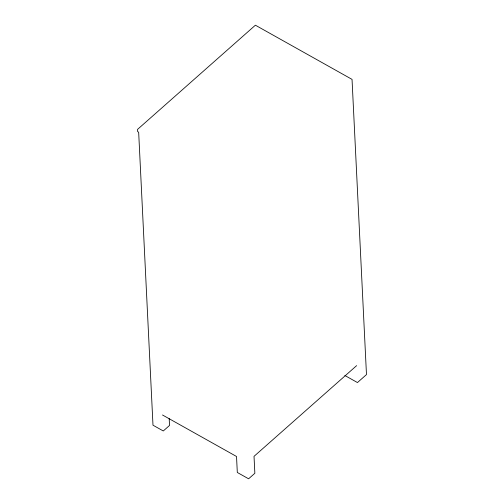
<?xml version="1.0" encoding="UTF-8"?>
<svg xmlns="http://www.w3.org/2000/svg" width="504" height="504" viewBox="0 0 504 504"><rect width="100%" height="100%" fill="white"/><g stroke="black" fill="none" stroke-linecap="round" stroke-linejoin="round"><path stroke-width="0.76" d="M356.63 365.633L254.022 456.353L254.854 473.275L248.604 478.8L237.308 472.469L236.527 456.485L162.502 414.987M344.849 375.493L357.456 382.555L366.477 374.585L352.038 79.38L255.396 25.2L137.523 129.415L137.63 131.607L138.663 132.187L152.989 425.2L163.283 430.97L169.533 425.445L169.193 418.597"/></g></svg>
